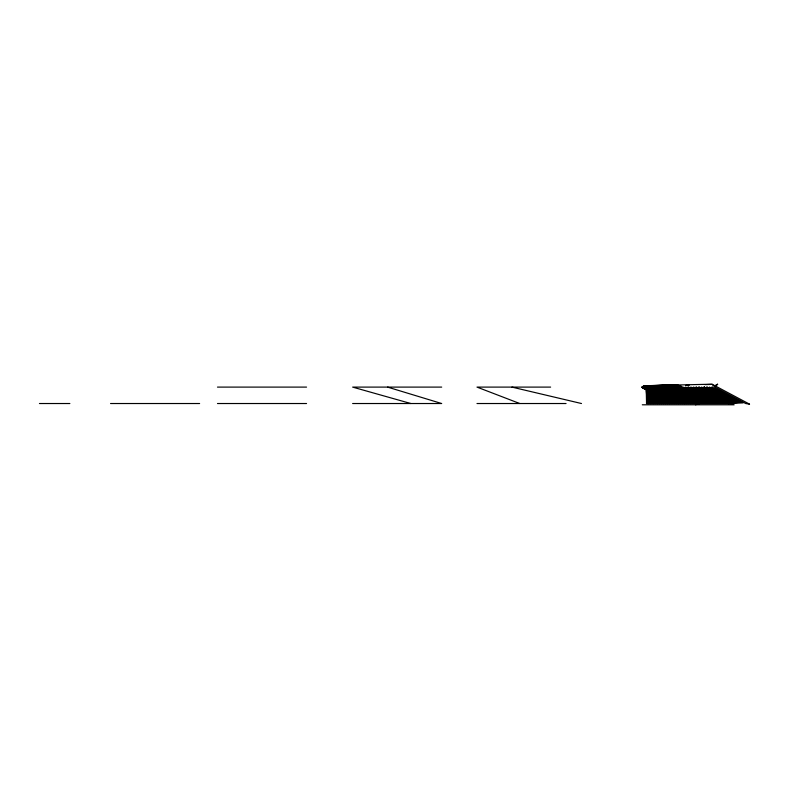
<?xml version="1.0" encoding="UTF-8"?>
<svg xmlns="http://www.w3.org/2000/svg" width="789" height="789" viewBox="0 0 789 789"><rect width="100%" height="100%" fill="white"/><g stroke="black" fill="none" stroke-linecap="round" stroke-linejoin="round"><path stroke-width="1.18" d="M678.737 389.796L678.481 402.637L670.502 397.814L678.688 395.111M679.368 402.311L679.595 391.383M649.436 387.646L647 387.646L646.546 403.524L730.259 403.524L734.164 404.796L642.305 404.796M647.019 387.646L646.556 403.524L646.211 388.03L660.857 387.784M679.615 390.072L678.934 402.637L678.264 389.411M679.891 401.147L680.483 390.437M647.246 403.524L648.519 387.36L650.895 387.409M648.193 402.637L649.337 388.267L673.609 388.79M681.765 389.598L680.71 402.36L681.844 389.598M681.134 402.637L682.603 389.697M681.242 402.637L682.712 389.697M682.021 402.301L683.402 390.082M682.12 402.301L683.511 390.082M650.609 387.182L648.666 403.524L650.609 387.182L654.288 387.33M651.448 388.099L649.643 402.637L651.448 388.099L673.609 388.987M650.787 403.524L653.479 387.103L650.895 403.524M651.783 402.637L654.081 388.04L673.204 389.145M651.892 402.637L654.18 388.04M683.156 402.637L685.207 390.279L683.264 402.637M684.043 402.351L685.996 390.634M652.996 403.524L656.251 387.103L653.105 403.524M654.012 402.637L656.921 388.05L654.13 402.637M685.296 402.637L687.87 390.89M686.193 402.41L688.659 391.216M655.107 403.524L658.805 387.103L662.513 387.468M656.162 402.637L659.555 388.06L656.27 402.637M657.207 403.524L661.468 387.103L665.186 387.537M657.326 403.524L661.586 387.103M658.302 402.637L662.079 388.07L690.533 391.502M658.42 402.637L662.198 388.07L690.414 391.502M687.436 402.637L690.227 392.616M688.383 402.36L691.292 391.906M659.318 403.524L664.249 387.103L659.426 403.524M660.452 402.637L664.723 388.08L692.002 391.946M661.419 403.524L666.912 387.103L661.537 403.524M662.592 402.637L667.474 388.089L695.829 392.725L691.736 402.637M689.586 402.637L693.067 392.113M689.694 402.637L693.176 392.113M690.543 402.42L694.192 391.383M690.651 402.42L694.31 391.383M663.529 403.524L669.575 387.103L663.638 403.524M664.742 402.637L670.108 388.099L664.851 402.637M665.64 403.524L672.129 387.103L677.07 388.099M665.748 403.524L672.238 387.103M672.632 388.109L666.892 402.637L672.751 388.109L701.096 393.928L696.135 402.637M692.703 402.479L697.012 392.015M667.741 403.524L674.911 387.103L667.859 403.524M669.042 402.637L675.276 388.119L703.719 394.52L698.176 402.637M675.384 388.119L669.151 402.637L662.237 395.2L678.658 391.009M677.465 387.103L669.851 403.524L677.465 387.103L684.556 388.829M671.192 402.637L678.027 388.129L671.301 402.637M693.876 402.637L698.462 393.326L693.995 402.637M694.912 402.439L699.084 393.741M695.02 402.439L699.202 393.741M671.952 403.524L680.236 387.103L695.395 391.157M673.342 402.637L680.67 388.129L673.451 402.637M674.062 403.524L682.791 387.103L700.415 392.153M675.492 402.637L683.313 388.139L711.54 396.275L704.725 402.637M676.173 403.524L685.454 387.103L696.095 390.358M677.643 402.637L685.957 388.149L714.124 396.847L706.757 402.637M696.026 402.637L700.987 393.928M697.081 402.498L701.737 394.322M697.19 402.498L701.845 394.322M678.274 403.524L688.235 387.103L678.392 403.524M688.481 388.149L679.793 402.637L680.828 390.496L679.901 402.637L688.59 388.149L716.708 397.409L708.897 402.637M680.384 403.524L690.789 387.103L705.465 392.241M681.952 402.637L691.233 388.158L719.282 397.972L711.037 402.637M682.485 403.524L693.452 387.103L724.085 398.415L714.41 403.011M684.102 402.637L693.768 388.158L721.846 398.514L713.167 402.637M684.211 402.637L693.876 388.158L721.846 398.514M699.241 402.568L705.021 393.938M699.36 402.568L705.139 393.938M684.596 403.524L696.115 387.103L725.663 398.613M684.704 403.524L696.233 387.103M686.262 402.637L696.529 388.168L724.401 399.056L715.307 402.637M686.706 403.524L698.896 387.103L728.365 399.224M688.412 402.637L699.054 388.168L726.945 399.589L717.556 402.637L726.945 399.589M688.807 403.524L701.451 387.103L732.212 400.329L723.059 402.656M690.572 402.637L701.816 388.168L729.5 400.112L719.568 402.637M700.316 402.637L706.333 395.111L700.435 402.637M701.411 402.627L707.841 394.579M690.917 403.524L704.113 387.103L733.819 400.477M691.026 403.524L704.222 387.103M692.722 402.637L704.459 388.178L692.841 402.637M693.018 403.524L706.885 387.103L736.522 401.088M694.882 402.637L707.112 388.178L734.579 401.137L723.829 402.637M695.129 403.524L709.439 387.103L740.22 402.242L729.657 403.209M697.042 402.637L709.755 388.178L697.151 402.637M697.239 403.524L712.22 387.103L697.348 403.524M712.398 388.178L699.192 402.637L712.398 388.178L739.668 402.143L728.079 402.637M702.466 402.637L708.946 395.703L702.575 402.637M703.581 402.696L709.784 396.048M715.179 386.748L717.635 384.253M704.607 402.637L711.54 396.275M705.741 402.755L713.256 395.851L703.808 393.159M707.911 402.824L715.85 396.492M710.08 402.883L718.671 397.133M712.25 402.952L721.383 397.774M715.258 385.446L717.605 384.204M693.61 398.396L695.543 397.37M688.758 399.658L696.332 395.831M696.687 396.581L693.403 398.258L696.795 396.581M686.341 399.619L689.773 397.981M692.86 397.38L699.458 394.135M689.675 399.007L699.577 394.135M690.444 396.512L693.768 394.944M684.369 398.139L686.588 397.133M684.477 398.139L686.696 397.133M685.118 398.761L694.142 394.727M682.327 398.849L685.799 397.39M687.929 396.423L690.286 395.447M676.844 399.037L679.181 398.12M682.406 396.749L685.848 395.368M690.296 393.533L692.515 392.616M682.899 397.488L686.4 396.088M688.541 395.161L692.032 393.76M717.704 402.627L726.797 399.047M678.639 397.173L673.076 399.362L676.528 400.615M673.185 399.362L678.747 397.173M679.122 400.565L675.571 399.333L679.082 397.991M681.242 397.094L685.888 395.309M688.047 394.421L692.693 392.636M672.642 398.356L678.323 396.265M678.372 400.733L673.875 398.83L678.55 397.123M671.133 397.764L679.349 394.894M678.589 401.562L672.189 398.327L679.073 395.891M687.101 393.04L690.543 391.817M679.181 395.891L672.189 398.327M687.219 393.04L689.507 392.232M668.431 397.577L678.974 394.086M683.491 392.537L685.917 391.758M684.349 393.178L690.227 391.245M695.494 404.796L699.399 403.524M719.716 402.824L728.425 400.043M678.599 393.326L666.883 396.985L675.236 402.873M683.126 391.867L685.552 391.127M676.528 402.637L668.835 397.301L679.378 394.007M683.905 392.547L686.331 391.808M666.498 396.048L678.224 392.606M674.457 402.637L667.169 396.768L678.806 393.326M683.471 391.946L685.799 391.255M678.925 393.326L667.169 396.768M671.252 402.755L663.786 395.802L677.859 391.936M672.386 402.637L665.502 396.236L678.481 392.675M683.166 391.383L685.503 390.733M670.315 402.637L663.855 395.703L678.057 392.074M679.467 390.161L660.571 394.608L666.064 402.637M678.826 391.226L662.208 395.161L668.244 402.637M676.775 390.18L659.14 394.017L664.989 402.577M660.571 394.608L679.507 390.456M662.938 402.518L657.592 393.425L677.583 389.441M663.993 402.637L658.943 394.056L679.23 390.013M721.698 402.637L732.034 400.634L704.35 388.178M733.622 401.197L725.328 402.824L733.731 401.197M666.587 390.92L656.044 392.823L660.886 402.459M668.924 390.496L674.782 389.441L669.042 390.496M666.695 390.92L656.152 392.823L660.995 402.459M661.922 402.637L657.326 393.494L678.856 389.618M658.835 402.4L654.495 392.232L667.395 390.141M654.495 392.232L667.504 390.141M659.851 402.637L655.708 392.932L677.297 389.45M656.931 402.439L652.947 391.64L662.819 390.239M666.36 389.717L668.914 389.371M657.779 402.637L654.101 392.37L675.749 389.293M729.559 402.725L733.08 402.242M654.762 402.39L651.398 391.048L658.835 390.131M661.172 389.835L664.94 389.381M655.708 402.637L652.493 391.798L671.794 389.421M652.71 402.341L649.85 390.447L652.404 390.19M654.742 389.934L659.742 389.421M663.411 389.036L668.303 388.523M653.647 402.637L650.895 391.226L671.429 389.085M725.959 402.637L737.123 401.64L709.646 388.178M650.58 402.38L648.223 389.815L653.075 389.421M656.517 389.115L662.553 388.612M649.229 390.624L651.586 402.637L649.229 390.624L672.327 388.671M646.872 385.752L642.246 386.827L642.591 387.902L644.998 389.164L644.465 388.928M643.873 388.592L646.28 388.405M646.793 389.125L655.324 388.612M647.769 389.953L649.347 401.483L647.769 389.953L670.384 388.592M647.148 387.389L642.364 387.616L646.053 387.448M685.749 385.426L689.201 385.279M728.099 403.524L743.041 402.883L712.112 387.103M647.069 389.371L668.678 388.563M704.902 384.628L711.264 384.411M646.941 387.034L642.147 387.192L646.941 387.044M649.771 385.614L712.043 384.204L749.53 404.146M666.301 388.582L647.108 388.898L647.384 401.493M646.152 386.61L642.453 386.649L646.053 386.62M217.478 387.103L306.546 387.103M441.692 387.103L352.634 387.103L410.832 403.524M550.623 387.103L476.99 387.103L519.764 403.524M680.236 387.103L695.287 391.157M698.896 387.103L728.257 399.224M706.885 387.103L736.413 401.088M691.233 388.158L719.164 397.972M696.529 388.168L724.401 399.056M646.122 388.523L646.605 394.293M648.223 389.815L650.688 402.38M649.85 390.447L652.819 402.341M651.398 391.048L654.88 402.39M650.895 391.226L653.756 402.637M652.493 391.798L655.827 402.637M654.101 392.37L657.484 401.493M655.708 392.932L659.969 402.637M657.326 393.494L662.03 402.637M657.592 393.425L663.046 402.518M658.943 394.056L665.097 402.577M670.502 397.814L678.609 402.637M677.376 399.816L679.388 400.447M739.668 402.143L712.289 388.178M728.188 402.637L647.453 402.637L647.877 388.533L673.993 388.612M39.45 403.524L69.866 403.524M110.549 403.524L199.617 403.524M217.478 403.524L306.546 403.524M352.634 403.524L441.692 403.524L387.577 387.103M476.99 403.524L566.048 403.524M652.473 386.216L644.031 386.107L651.329 386.216M656.606 386.225L644.633 385.999L654.298 386.216M656.33 386.176L645.313 385.91L656.103 386.206M656.99 386.156L646.073 385.821L657.109 386.196M694.951 402.548L697.368 402.637M653.371 387.103L657.099 387.32M676.656 389.352L679.142 389.49M656.241 385.811L652.592 385.545L657.415 385.92M656.142 387.103L659.841 387.389M664.516 387.764L667.03 387.951M656.813 388.05L679.319 389.805M658.036 385.811L654.397 385.496L658.006 385.831M659.446 388.06L685.513 390.654M662.849 385.969L657.987 385.397L662.809 385.979M664.131 387.103L666.656 387.448M668.944 387.784L676.272 388.819M668.253 386.028L663.381 385.249L668.214 386.038M666.804 387.103L669.319 387.498M667.81 385.821L664.279 385.219L669.111 386.048M669.891 386.028L665.186 385.2L670.009 386.058M749.511 404.205L745.694 403.524L714.834 387.103L712.023 384.253M670.798 386.038L666.084 385.18L669.703 385.841M669.466 387.103L674.398 387.991M669.999 388.099L698.462 393.326M670.512 385.821L666.981 385.15L670.601 385.851M671.419 385.831L667.879 385.131L671.508 385.851M672.317 385.831L668.786 385.111L672.297 385.831M679.487 388.592L684.319 389.579M672.129 387.103L676.962 388.099M679.378 388.592L684.201 389.579M674.122 385.831L670.581 385.062L675.266 386.087M675.019 385.841L671.478 385.042L676.163 386.097M674.792 387.103L679.556 388.158M681.775 388.681L686.538 389.736M685.592 401.857L687.909 402.38L685.74 391.798L687.821 402.351M511.933 387.103L581.483 403.524M680.039 386.423L674.181 384.973L680.079 386.423M696.085 391.699L698.413 392.281M677.919 388.129L706.333 395.111M675.088 384.953L680.937 386.432M675.986 384.933L681.883 386.472M676.883 384.904L680.424 385.86M700.06 392.409L702.388 393.03L699.942 392.409M680.552 388.129L708.946 395.703M698.314 391.078L714.795 396.127M688.116 387.103L701.115 391.344M704.508 392.508L717.497 396.749M708.847 393.425L716.866 396.186M672.622 399.244L677.12 401.147M704.113 387.103L733.711 400.477M672.169 399.244L679.457 402.992L674.141 400.319M672.366 399.954L677.406 402.932M666.991 396.985L675.354 402.873M666.32 397.104L673.303 402.814M666.202 397.104L673.185 402.814M722.152 398.968L723.73 400.792M722.034 398.968L723.621 400.792M720.17 398.12L722.635 400.832M718.582 397.143L722.477 401.7M717.536 397.212L721.402 401.739M715.988 396.226L719.716 400.792M715.505 396.857L719.331 401.67M715.396 396.857L719.213 401.67M660.797 394.608L666.449 401.739M666.33 401.739L660.689 394.608L666.172 402.637M714.666 396.759L718.315 401.591M714.548 396.759L718.207 401.591M713.66 396.857L717.309 401.67M713.552 396.857L717.931 402.637M712.694 396.759L716.984 402.558M711.816 396.847L715.288 401.67M711.708 396.847L715.179 401.67M710.169 395.802L714.913 402.558M709.203 395.881L713.276 401.67M708.039 395.319L712.802 402.498M706.342 395.319L710.731 402.498M706.234 395.319L710.613 402.498M704.656 394.362L709.824 402.637M659.062 394.056L664.101 402.637M703.946 394.293L708.66 402.498M702.9 394.362L707.763 402.637M702.062 394.293L706.589 402.498M701.145 394.362L702.368 396.433M703.374 398.504L705.701 402.637M700.099 393.672L701.746 396.956M702.841 399.145L704.488 402.429L702.733 399.145M699.991 393.672L701.638 396.956M699.389 394.362L703.65 402.637M697.851 392.577L702.417 402.429M697.732 392.577L702.309 402.429M696.934 392.606L699.005 397.064M697.338 393.721L698.886 397.064M696.608 393.672L700.356 402.429M696.5 393.672L700.237 402.429M696.194 394.835L697.624 398.179M696.076 394.835L697.506 398.179M654.604 392.232L658.943 402.4M694.438 392.577L696.145 396.956M697.003 399.145L698.285 402.429M694.32 392.577L698.176 402.429M693.423 392.597L697.466 402.637M693.501 394.766L696.223 402.429L693.393 394.766M691.45 391.472L692.239 393.711M693.028 395.94L695.01 401.522M691.332 391.472L692.131 393.711M692.92 395.94L694.892 401.522M690.769 391.798L693.008 398.83M690.661 391.798L694.014 402.351M689.793 391.472L692.278 399.283L689.675 391.472M688.767 390.624L690.75 397.656M688.659 390.624L690.631 397.656M688.452 392.577L690.336 399.283M688.333 392.577L691.164 402.637M687.13 390.624L690 402.351M687.022 390.624L689.892 402.351M686.479 391.452L687.022 393.691M687.564 395.93L688.393 399.283M686.361 391.452L686.913 393.691M687.732 397.045L688.274 399.283M684.586 390.328L686.45 399.283M684.467 390.328L686.331 399.283M683.866 390.624L685.878 402.351L683.747 390.624M683.205 391.719L685.079 402.637M683.087 391.719L684.96 402.637M682.229 390.624L682.544 392.971L682.12 390.624M682.86 395.319L683.491 400.003M682.751 395.319L683.698 402.351M681.371 390.496L681.696 392.922M682.021 395.358L683.008 402.637M681.252 390.496L681.588 392.922M681.913 395.358L682.899 402.637M648.124 398.721L648.43 401.128M681.745 401.177L680.69 390.624L681.647 401.177M679.724 390.486L680.315 395.348M680.453 397.774L680.927 401.423M679.743 390.663L680.088 395.338M678.698 389.312L678.954 391.729M678.284 389.569L678.471 402.637M647 388.08L643.36 388.326L647.019 388.08M646.615 387.853L642.936 388.08L646.595 387.863M646.299 387.646L642.611 387.843L646.29 387.646M647 387.212L642.207 387.399L647 387.212M645.757 386.906L642.157 387.004L645.757 386.916M645.856 386.748L642.266 386.817L645.866 386.758M647.631 386.472L642.729 386.502L647.651 386.482M647.966 386.354L643.084 386.354L647.996 386.373M649.594 386.265L643.518 386.225L649.633 386.285M656.517 385.9L651.635 385.565L656.468 385.91M657.138 385.811L653.489 385.515L657.109 385.831M658.933 385.821L655.294 385.466L658.904 385.831M661.044 385.939L656.192 385.446L661.004 385.959M661.951 385.959L657.089 385.417L661.912 385.969M663.746 385.979L658.884 385.367L663.707 385.989M663.431 385.831L659.782 385.348L663.401 385.831M664.328 385.831L660.689 385.318L664.299 385.831M666.449 386.008L661.586 385.298L666.409 386.018M667.346 386.018L662.484 385.269L667.307 386.028M673.214 385.831L669.683 385.081L673.195 385.831M675.897 385.831L672.386 385.012L675.917 385.841M679.142 386.403L673.283 384.993L679.181 386.403M711.875 402.637L707.191 395.397L711.767 402.637"/></g></svg>
